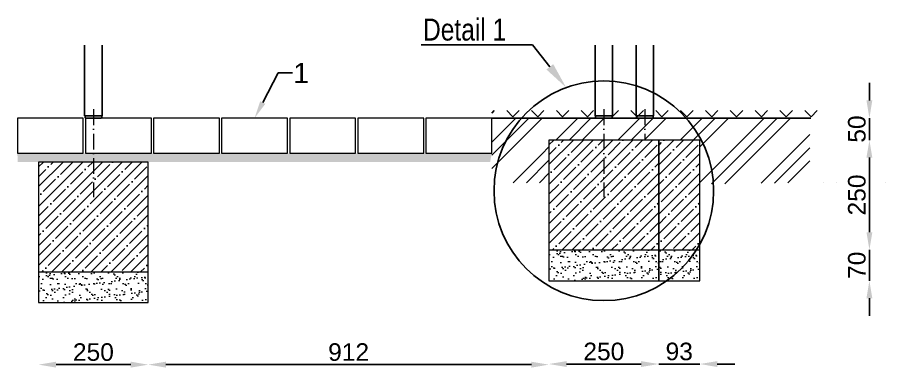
# Model space of a CAD drawing. Header units: millimetres. Extents: x -11 to 7141, y -23 to 7056.
# Drawn here: x 2760 to 4743, y 2771 to 3568 of the extents above; entities that cross this region are included whole.
import ezdxf
from ezdxf import colors
from ezdxf.entities.mleader import LeaderData, LeaderLine
from ezdxf.math import Vec2, Vec3

# ---------------------------------------------------------------- set-up
doc = ezdxf.new("R2010")
doc.units = ezdxf.units.MM
doc.linetypes.add('ACAD_ISO10W100', pattern=[18.5, 12, -3, 0.5, -3])
doc.linetypes.add('INCONTINUOUS', pattern=[200000.001, 200000, -0.001])
for name, color, linetype in [('KOTY', 3, 'INCONTINUOUS'), ('OBRYSOVA', 7, 'Continuous'), ('OSY', 1, 'ACAD_ISO10W100'), ('POSTAVY ATD', 8, 'Continuous'), ('SRAFY', 9, 'Continuous')]:
    doc.layers.add(name, color=color, linetype=linetype)
doc.styles.add('SEACAD_Arial', font='arial.ttf', dxfattribs={"width": 0.8})
doc.styles.get("Standard").update_dxf_attribs({"font": 'arial.ttf'})
doc.dimstyles.new('PROFI_CSN', dxfattribs={"dimscale": 0, "dimtxt": 3.5, "dimasz": 3, "dimexe": 1, "dimexo": 0, "dimgap": 1.5, "dimtad": 1, "dimlfac": -1, "dimdsep": 46, "dimtxsty": 'Standard', "dimcen": 0, "dimdle": 1, "dimclrd": 256, "dimclre": 256, "dimclrt": 256, "dimadec": 0, "dimazin": 0, "dimtfac": 0.6, "dimtmove": 0, "dimatfit": 1, "dimfxl": 1, "dimtolj": 1, "dimarcsym": 0})

# ---------------------------------------------------------------- blocks, each defined once
blk = doc.blocks.new('*D34')
at = {"layer": 'DEFPOINTS', "color": 0, "transparency": 16777216}
for p in [(4558.8, 3288.6), (4699.4, 3288.6), (4558.8, 3038.6)]:
    blk.add_point(p, dxfattribs=at)
at = {"layer": 'KOTY', "color": 7, "lineweight": -2, "transparency": 16777216}
blk.add_line((4699.4, 3078.6), (4699.4, 3248.6), dxfattribs=at)
at = {"layer": 'KOTY', "color": 7, "transparency": 16777216}
for points in [[(4692.7, 3248.6), (4706, 3248.6), (4699.4, 3288.6)], [(4692.7, 3078.6), (4706, 3078.6), (4699.4, 3038.6)]]:
    blk.add_solid(points, dxfattribs=at)
at = {"layer": 'KOTY', "color": 7, "lineweight": 13, "transparency": 16777216, "insert": (4670.9, 3163.6), "char_height": 40, "attachment_point": 5, "rotation": 90}
blk.add_mtext('\\A1;250', dxfattribs=at)
blk = doc.blocks.new('*D35')
at = {"layer": 'DEFPOINTS', "color": 0, "transparency": 16777216}
for p in [(4558.8, 3038.6), (4558.8, 2968.6), (4699.4, 2968.6)]:
    blk.add_point(p, dxfattribs=at)
at = {"layer": 'KOTY', "color": 7, "lineweight": -2, "transparency": 16777216}
for p, q in [((4699.4, 3078.6), (4699.4, 3118.6)), ((4699.4, 3038.6), (4699.4, 2968.6)), ((4699.4, 2928.6), (4699.4, 2888.6))]:
    blk.add_line(p, q, dxfattribs=at)
at = {"layer": 'KOTY', "color": 7, "transparency": 16777216}
for points in [[(4692.7, 3078.6), (4706, 3078.6), (4699.4, 3038.6)], [(4692.7, 2928.6), (4706, 2928.6), (4699.4, 2968.6)]]:
    blk.add_solid(points, dxfattribs=at)
at = {"layer": 'KOTY', "color": 7, "lineweight": 13, "transparency": 16777216, "insert": (4670.9, 3003.6), "char_height": 40, "attachment_point": 5, "rotation": 90}
blk.add_mtext('\\A1;70', dxfattribs=at)
blk = doc.blocks.new('*D36')
at = {"layer": 'DEFPOINTS', "color": 0, "transparency": 16777216}
for p in [(4579, 3338.6), (4558.8, 3288.6), (4699.4, 3288.6)]:
    blk.add_point(p, dxfattribs=at)
at = {"layer": 'KOTY', "color": 7, "lineweight": -2, "transparency": 16777216}
for p, q in [((4699.4, 3378.6), (4699.4, 3418.6)), ((4699.4, 3338.6), (4699.4, 3288.6)), ((4699.4, 3248.6), (4699.4, 3208.6))]:
    blk.add_line(p, q, dxfattribs=at)
at = {"layer": 'KOTY', "color": 7, "transparency": 16777216}
for points in [[(4692.7, 3378.6), (4706, 3378.6), (4699.4, 3338.6)], [(4692.7, 3248.6), (4706, 3248.6), (4699.4, 3288.6)]]:
    blk.add_solid(points, dxfattribs=at)
at = {"layer": 'KOTY', "color": 7, "lineweight": 13, "transparency": 16777216, "insert": (4670.9, 3313.6), "char_height": 40, "attachment_point": 5, "rotation": 90}
blk.add_mtext('\\A1;50', dxfattribs=at)
blk = doc.blocks.new('*D46')
at = {"layer": 'DEFPOINTS', "color": 0, "transparency": 16777216}
for p in [(2807.5, 2918.6), (3057.5, 2918.6), (3057.5, 2777.5)]:
    blk.add_point(p, dxfattribs=at)
at = {"layer": 'KOTY', "color": 7, "lineweight": -2, "transparency": 16777216}
blk.add_line((2847.5, 2777.5), (3017.5, 2777.5), dxfattribs=at)
at = {"layer": 'KOTY', "color": 7, "transparency": 16777216}
for points in [[(2847.5, 2784.2), (2847.5, 2770.8), (2807.5, 2777.5)], [(3017.5, 2784.2), (3017.5, 2770.8), (3057.5, 2777.5)]]:
    blk.add_solid(points, dxfattribs=at)
at = {"layer": 'KOTY', "color": 7, "lineweight": 13, "transparency": 16777216, "insert": (2932.5, 2805.9), "char_height": 40, "attachment_point": 5}
blk.add_mtext('\\A1;250', dxfattribs=at)
blk = doc.blocks.new('*D47')
at = {"layer": 'DEFPOINTS', "color": 0, "transparency": 16777216}
for p in [(3969.7, 2968.6), (4219.7, 2968.6), (4219.7, 2778.9)]:
    blk.add_point(p, dxfattribs=at)
at = {"layer": 'KOTY', "color": 7, "lineweight": -2, "transparency": 16777216}
blk.add_line((4009.7, 2778.9), (4179.7, 2778.9), dxfattribs=at)
at = {"layer": 'KOTY', "color": 7, "transparency": 16777216}
for points in [[(4009.7, 2785.5), (4009.7, 2772.2), (3969.7, 2778.9)], [(4179.7, 2785.5), (4179.7, 2772.2), (4219.7, 2778.9)]]:
    blk.add_solid(points, dxfattribs=at)
at = {"layer": 'KOTY', "color": 7, "lineweight": 13, "transparency": 16777216, "insert": (4094.7, 2807.3), "char_height": 40, "attachment_point": 5}
blk.add_mtext('\\A1;250', dxfattribs=at)
blk = doc.blocks.new('*D48')
at = {"layer": 'DEFPOINTS', "color": 0, "transparency": 16777216}
for p in [(3969.7, 2968.6), (3057.5, 2918.6), (3969.7, 2777.5)]:
    blk.add_point(p, dxfattribs=at)
at = {"layer": 'KOTY', "color": 7, "lineweight": -2, "transparency": 16777216}
blk.add_line((3097.5, 2777.5), (3929.7, 2777.5), dxfattribs=at)
at = {"layer": 'KOTY', "color": 7, "transparency": 16777216}
for points in [[(3097.5, 2784.2), (3097.5, 2770.8), (3057.5, 2777.5)], [(3929.7, 2784.2), (3929.7, 2770.8), (3969.7, 2777.5)]]:
    blk.add_solid(points, dxfattribs=at)
at = {"layer": 'KOTY', "color": 7, "lineweight": 13, "transparency": 16777216, "insert": (3513.6, 2805.9), "char_height": 40, "attachment_point": 5}
blk.add_mtext('\\A1;912', dxfattribs=at)
blk = doc.blocks.new('*D49')
at = {"layer": 'DEFPOINTS', "color": 0, "transparency": 16777216}
for p in [(4219.7, 2968.6), (4313, 2968.6), (4313, 2778.9)]:
    blk.add_point(p, dxfattribs=at)
at = {"layer": 'KOTY', "color": 7, "lineweight": -2, "transparency": 16777216}
for p, q in [((4179.7, 2778.9), (4139.7, 2778.9)), ((4219.7, 2778.9), (4313, 2778.9)), ((4353, 2778.9), (4393, 2778.9))]:
    blk.add_line(p, q, dxfattribs=at)
at = {"layer": 'KOTY', "color": 7, "transparency": 16777216}
for points in [[(4179.7, 2785.5), (4179.7, 2772.2), (4219.7, 2778.9)], [(4353, 2785.5), (4353, 2772.2), (4313, 2778.9)]]:
    blk.add_solid(points, dxfattribs=at)
at = {"layer": 'KOTY', "color": 7, "lineweight": 13, "transparency": 16777216, "insert": (4266.4, 2807.3), "char_height": 40, "attachment_point": 5}
blk.add_mtext('\\A1;93', dxfattribs=at)

msp = doc.modelspace()

# ---------------------------------------------------------------- hatches: boundary and pattern name
at = {"transparency": 33554508}
h = msp.add_hatch(dxfattribs=at)
h.set_pattern_fill('ANSI35', color=9, scale=5)
h.set_pattern_definition([(45, (2263.214, 987.31), (-22.45064, 22.45064), []), (45, (2285.665, 987.31), (-22.45064, 22.45064), [39.6875, -7.9375, 0, -7.9375])])
h.paths.add_polyline_path([(4219.7, 3288.6), (3969.7, 3288.6), (3969.7, 3038.6), (4219.7, 3038.6)])
h = msp.add_hatch(dxfattribs=at)
h.set_pattern_fill('ANSI35', color=9, scale=5)
h.set_pattern_definition([(45, (2356.527, 987.31), (-22.45064, 22.45064), []), (45, (2378.977, 987.31), (-22.45064, 22.45064), [39.6875, -7.9375, 0, -7.9375])])
h.paths.add_polyline_path([(4313, 3288.6), (4219.7, 3288.6), (4219.7, 3038.6), (4313, 3038.6)])
h = msp.add_hatch(dxfattribs=at)
h.set_pattern_fill('ANSI35', color=9, scale=5)
h.set_pattern_definition([(45, (1101.008, 937.31), (-22.45064, 22.45064), []), (45, (1123.46, 937.31), (-22.45064, 22.45064), [39.6875, -7.9375, 0, -7.9375])])
h.paths.add_polyline_path([(3057.5, 3238.6), (2807.5, 3238.6), (2807.5, 2988.6), (3057.5, 2988.6)])
at = {"layer": 'POSTAVY ATD', "lineweight": 15}
h = msp.add_hatch(dxfattribs=at)
h.set_pattern_fill('AR-SAND', color=9, scale=0.5, style=0)
h.set_pattern_definition([(37.5, (2211.54, 987.965), (-0.80002, 24.47066), [0, -19.304, 0, -21.59, 0, -20.6375]), (7.5, (2211.54, 987.965), (22.47616, 35.84126), [0, -10.414, 0, -17.399, 0, -6.6675]), (327.5, (2195.92, 987.965), (39.54962, 0.07186), [0, -6.35, 0, -22.86, 0, -29.845]), (317.5, (2195.92, 987.965), (38.17782, 11.14647), [0, -3.175, 0, -14.986, 0, -17.145])])
h.paths.add_polyline_path([(3969.7, 3038.6), (3969.7, 2968.6), (4219.7, 2968.6), (4219.7, 3038.6)])
h = msp.add_hatch(dxfattribs=at)
h.set_pattern_fill('AR-SAND', color=9, scale=0.5, style=0)
h.set_pattern_definition([(37.5, (2304.853, 987.965), (-0.80002, 24.47066), [0, -19.304, 0, -21.59, 0, -20.6375]), (7.5, (2304.853, 987.965), (22.47616, 35.84126), [0, -10.414, 0, -17.399, 0, -6.6675]), (327.5, (2289.232, 987.965), (39.54962, 0.07186), [0, -6.35, 0, -22.86, 0, -29.845]), (317.5, (2289.232, 987.965), (38.17782, 11.14647), [0, -3.175, 0, -14.986, 0, -17.145])])
h.paths.add_polyline_path([(4219.7, 3038.6), (4219.7, 2968.6), (4313, 2968.6), (4313, 3038.6)])
h = msp.add_hatch(dxfattribs=at)
h.set_pattern_fill('AR-SAND', color=9, scale=0.5, style=0)
h.set_pattern_definition([(37.5, (1049.335, 937.966), (-0.80002, 24.47066), [0, -19.304, 0, -21.59, 0, -20.6375]), (7.5, (1049.335, 937.966), (22.47616, 35.84126), [0, -10.414, 0, -17.399, 0, -6.6675]), (327.5, (1033.714, 937.966), (39.54962, 0.07186), [0, -6.35, 0, -22.86, 0, -29.845]), (317.5, (1033.714, 937.966), (38.17782, 11.14647), [0, -3.175, 0, -14.986, 0, -17.145])])
h.paths.add_polyline_path([(2807.5, 2988.6), (2807.5, 2918.6), (3057.5, 2918.6), (3057.5, 2988.6)])
at = {"layer": 'SRAFY'}
h = msp.add_hatch(dxfattribs=at)
h.set_pattern_fill('TERACO', color=9, scale=20)
h.set_pattern_definition([(45, (-3805.66, -1976.093), (-28.28427, 28.28427), [20, -20]), (135, (-3749.093, -1976.093), (-28.28427, -28.28427), [20, -20])])
h.paths.add_polyline_path([(4616.8, 3364.6), (4616.8, 3338.6), (4616.8, 3338.6), (4616.8, 3361.6)])
h.paths.add_polyline_path([(4598, 3361.6), (4114.7, 3361.6), (4114.5, 3338.6), (4074.1, 3338.1), (4074.7, 3361.9), (3840.1, 3361.9), (3839.5, 3338.6), (4598, 3338.6)])
h = msp.add_hatch(dxfattribs=at)
h.set_pattern_fill('GOST_GROUND', color=9, scale=10)
h.set_pattern_definition([(45, (-3542.01, -1976.09), (141.4214, -9e-15), [200]), (45, (-3512.01, -1976.09), (141.4214, -9e-15), [200]), (45, (-3482.01, -1976.09), (141.4214, -9e-15), [200])])
h.paths.add_polyline_path([(4493, 3190.9), (4313, 3188.6), (4313, 3288.6), (3969.7, 3288.6), (3969.7, 3191.6), (3839.5, 3191.6), (3839.5, 3338.6), (4563.7, 3338.6), (4563.7, 3191.2), (4743, 3191.2)])
at = {"layer": 'SRAFY', "lineweight": 15}
h = msp.add_hatch(dxfattribs=at)
h.set_pattern_fill('AR-SAND', color=9, scale=0.5)
h.set_pattern_definition([(37.5, (1198.278, 795.13), (-0.80002, 24.47066), [0, -19.304, 0, -21.59, 0, -20.6375]), (7.5, (1198.278, 795.13), (22.47616, 35.84126), [0, -10.414, 0, -17.399, 0, -6.6675]), (327.5, (1182.657, 795.13), (39.54962, 0.07186), [0, -6.35, 0, -22.86, 0, -29.845]), (317.5, (1182.657, 795.13), (38.17782, 11.14647), [0, -3.175, 0, -14.986, 0, -17.145])])
h.paths.add_polyline_path([(3836, 3238.6), (3839.5, 3258.6), (2759.5, 3258.6), (2760.1, 3238.6)])

# ---------------------------------------------------------------- linework, layer by layer
at = {"color": 7, "linetype": 'Continuous', "lineweight": 25}
for p, q in [((2912.5, 3504.4), (2912.5, 3343.6)), ((2952.5, 3343.6), (2952.5, 3504.2)), ((4074.7, 3504.4), (4074.7, 3343.6)), ((4114.7, 3343.6), (4114.7, 3504.2)), ((4168, 3504.4), (4168, 3343.6)), ((4168, 3504.4), (4168, 3343.6)), ((4208, 3343.6), (4208, 3504.2)), ((4208, 3343.6), (4208, 3504.2)), ((2912.5, 3343.6), (2952.5, 3343.6)), ((2913.5, 3343.6), (2913.5, 3339.6)), ((2950.5, 3338.6), (2914.5, 3338.6)), ((2951.5, 3339.6), (2951.5, 3343.6)), ((4074.7, 3343.6), (4114.7, 3343.6)), ((4075.7, 3343.6), (4075.7, 3339.6)), ((4112.7, 3338.6), (4076.7, 3338.6)), ((4113.7, 3339.6), (4113.7, 3343.6)), ((4168, 3343.6), (4208, 3343.6)), ((4168, 3343.6), (4208, 3343.6)), ((4169, 3343.6), (4169, 3339.6)), ((4169, 3343.6), (4169, 3339.6)), ((4206, 3338.6), (4170, 3338.6)), ((4206, 3338.6), (4170, 3338.6)), ((4207, 3339.6), (4207, 3343.6)), ((4207, 3339.6), (4207, 3343.6)), ((4386.2, 3338.6), (4366.2, 3338.6))]:
    msp.add_line(p, q, dxfattribs=at)
msp.add_line((3839.5, 3338.6), (4565.9, 3338.6))
at = {"lineweight": 15}
msp.add_line((4460.8, 3338.6), (4410.8, 3338.6), dxfattribs=at)
msp.add_circle((4094.7, 3173.1), 250)
at = {"color": 7, "linetype": 'Continuous', "lineweight": 25}
for centre, start, end in [((2914.5, 3339.6), 180, 270), ((2950.5, 3339.6), 270, 0), ((4076.7, 3339.6), 180, 270), ((4112.7, 3339.6), 270, 0), ((4170, 3339.6), 180, 270), ((4170, 3339.6), 180, 270), ((4206, 3339.6), 270, 0), ((4206, 3339.6), 270, 0)]:
    msp.add_arc(centre, 1, start, end, dxfattribs=at)
at = {"layer": 'OSY', "color": 0, "lineweight": 15, "ltscale": 3}
for p, q in [((2932.5, 3358.6), (2932.5, 3158.6)), ((4094.7, 3358.6), (4094.7, 3158.6)), ((4188, 3358.6), (4188, 3288.6))]:
    msp.add_line(p, q, dxfattribs=at)
at = {"layer": 'POSTAVY ATD', "color": 8, "lineweight": 15}
for p, q in [((3969.7, 3038.6), (3969.7, 2968.6)), ((4219.7, 2968.6), (4219.7, 3038.6)), ((4219.7, 3038.6), (4219.7, 2968.6)), ((4313, 2968.6), (4313, 3038.6)), ((2807.5, 2988.6), (2807.5, 2918.6)), ((3057.5, 2918.6), (3057.5, 2988.6)), ((3969.7, 2968.6), (4219.7, 2968.6)), ((4219.7, 2968.6), (4313, 2968.6)), ((2807.5, 2918.6), (3057.5, 2918.6))]:
    msp.add_line(p, q, dxfattribs=at)
at = {"layer": 'POSTAVY ATD', "lineweight": 15}
for points in [[(2759.5, 3258.6), (2909.5, 3258.6), (2909.5, 3338.6), (2759.5, 3338.6)], [(2914.5, 3258.6), (3064.5, 3258.6), (3064.5, 3338.6), (2914.5, 3338.6)], [(3069.5, 3258.6), (3219.5, 3258.6), (3219.5, 3338.6), (3069.5, 3338.6)], [(3224.5, 3258.6), (3374.5, 3258.6), (3374.5, 3338.6), (3224.5, 3338.6)], [(3379.5, 3258.6), (3529.5, 3258.6), (3529.5, 3338.6), (3379.5, 3338.6)], [(3534.5, 3258.6), (3684.5, 3258.6), (3684.5, 3338.6), (3534.5, 3338.6)], [(3689.5, 3258.6), (3839.5, 3258.6), (3839.5, 3338.6), (3689.5, 3338.6)]]:
    msp.add_lwpolyline(points, close=True, dxfattribs=at)
at = {"layer": 'POSTAVY ATD', "color": 8, "lineweight": 15}
for points in [[(3969.7, 3038.6), (4219.7, 3038.6), (4219.7, 3288.6), (3969.7, 3288.6)], [(4219.7, 3038.6), (4313, 3038.6), (4313, 3288.6), (4219.7, 3288.6)], [(2807.5, 2988.6), (3057.5, 2988.6), (3057.5, 3238.6), (2807.5, 3238.6)]]:
    msp.add_lwpolyline(points, close=True, dxfattribs=at)

# ---------------------------------------------------------------- dimensions: what is measured, and where the dimension line sits
at = {"layer": 'KOTY', "lineweight": 13}
for base, p1, p2, picture, middle in [((4699.4, 3288.6), (4579, 3338.6), (4558.8, 3288.6), '*D36', (4699.4, 3313.6)), ((4699.4, 2968.6), (4558.8, 3038.6), (4558.8, 2968.6), '*D35', (4699.4, 3003.6))]:
    dim = msp.add_linear_dim(base=base, p1=p1, p2=p2, angle=270, dimstyle='PROFI_CSN', override={"dimscale": 1, "dimtxt": 40, "dimasz": 40, "dimgap": 8, "dimdec": 0, "dimlfac": 1, "dimrnd": 1, "dimse1": 1, "dimse2": 1, "dimclrd": 7, "dimclre": 3, "dimclrt": 7, "dimtdec": 0}, dxfattribs=at)
    dim.commit()
    dim.dimension.update_dxf_attribs({"geometry": picture, "text_midpoint": middle, "dimtype": 160})
dim = msp.add_linear_dim(base=(4699.4, 3288.6), p1=(4558.8, 3038.6), p2=(4558.8, 3288.6), angle=90, dimstyle='PROFI_CSN', override={"dimscale": 1, "dimtxt": 40, "dimasz": 40, "dimgap": 8, "dimdec": 0, "dimlfac": 1, "dimrnd": 1, "dimse1": 1, "dimse2": 1, "dimclrd": 7, "dimclre": 3, "dimclrt": 7, "dimtdec": 0}, dxfattribs=at)
dim.commit()
dim.dimension.update_dxf_attribs({"geometry": '*D34', "text_midpoint": (4670.9, 3163.6)})
for base, p1, p2, picture, middle in [((3969.7, 2777.5), (3057.5, 2918.6), (3969.7, 2968.6), '*D48', (3513.6, 2777.5)), ((4219.7, 2778.9), (3969.7, 2968.6), (4219.7, 2968.6), '*D47', (4094.7, 2778.9)), ((4313, 2778.9), (4219.7, 2968.6), (4313, 2968.6), '*D49', (4266.4, 2778.9)), ((3057.5, 2777.5), (2807.5, 2918.6), (3057.5, 2918.6), '*D46', (2932.5, 2777.5))]:
    dim = msp.add_linear_dim(base=base, p1=p1, p2=p2, dimstyle='PROFI_CSN', override={"dimscale": 1, "dimtxt": 40, "dimasz": 40, "dimgap": 8, "dimdec": 0, "dimlfac": 1, "dimrnd": 1, "dimse1": 1, "dimse2": 1, "dimclrd": 7, "dimclre": 3, "dimclrt": 7, "dimtdec": 0}, dxfattribs=at)
    dim.commit()
    dim.dimension.update_dxf_attribs({"geometry": picture, "text_midpoint": middle, "dimtype": 160})

# ---------------------------------------------------------------- leaders
ml = msp.add_multileader_mtext('Standard')
ml.set_content('Detail 1', color=256, style='SEACAD_Arial')
ml.set_leader_properties(lineweight=-3)
ml.build(insert=Vec2(0, 0))
ml.multileader.update_dxf_attribs({"text_right_attachment_type": 6, "dogleg_length": 2, "arrow_head_size": 60, "scale": 20})
ctx = ml.context
ctx.base_point, ctx.scale, ctx.char_height, ctx.arrow_head_size, ctx.landing_gap_size, ctx.plane_origin = Vec3(3677.6, 3539.6), 20, 50, 60, 20, Vec3(5663.9, 3374.9)
ctx.right_attachment, ctx.text_align_type = 6, 2
notes = []
notes.append((ctx, [(1, (1, 1, 0), (3932.5, 3505), (-1, 0), 40, [(0, [(4008.9, 3408.1)], 0, [])])]))
ctx.mtext.insert, ctx.mtext.alignment, ctx.mtext.flow_direction = Vec3(3872.5, 3565), 3, 5
at = {"layer": 'OBRYSOVA'}
ml = msp.add_multileader_mtext('Standard', dxfattribs=at)
ml.set_content('1', color=256)
ml.set_leader_properties()
ml.build(insert=Vec2(0, 0))
ml.multileader.update_dxf_attribs({"arrow_head_size": 40})
ctx = ml.context
ctx.base_point, ctx.char_height, ctx.arrow_head_size, ctx.plane_origin = Vec3(3385.6, 3441.2), 46, 40, Vec3(3410, 3371)
notes.append((ctx, [(0, (1, 1, 0), (3353.5, 3441.2), (1, 0), 32.2, [(0, [(3299.5, 3338.6)], 0, [])])]))
ctx.mtext.insert, ctx.mtext.flow_direction = Vec3(3387.6, 3464.2), 5
for ctx, leaders in notes:
    for number, flags, end, landing, length, lines in leaders:
        leader = LeaderData()
        leader.index, (leader.has_last_leader_line, leader.has_dogleg_vector, leader.attachment_direction) = number, flags
        leader.last_leader_point, leader.dogleg_vector, leader.dogleg_length = Vec3(end), Vec3(landing), length
        for number, points, colour, breaks in lines:
            line = LeaderLine()
            line.index, line.vertices, line.color, line.breaks = number, Vec3.list(points), colors.encode_raw_color(colour), breaks
            leader.lines.append(line)
        ctx.leaders.append(leader)

doc.saveas('drawing.dxf')
